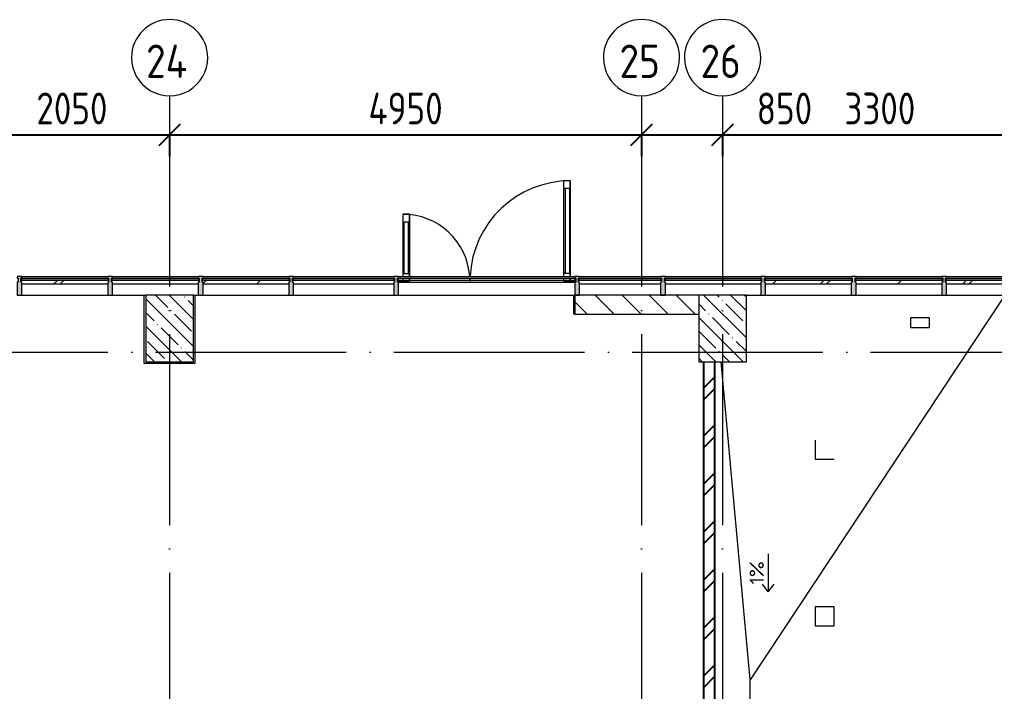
# Model space of a CAD drawing. Header units: millimetres. Extents: x -68946 to 690821, y -552984 to 293768.
# Drawn here: x 98313 to 108541, y 54819 to 61864 of the extents above; entities that cross this region are included whole.
import ezdxf

# ---------------------------------------------------------------- set-up
doc = ezdxf.new("R2010")
doc.units = ezdxf.units.MM
doc.linetypes.add('ADSK_Линия сетки', pattern=[2500, 2000, -250, 0, -250])
doc.linetypes.add('ADSK_Невидимые', pattern=[500, 300, -200])
doc.layers.get('Defpoints').update_dxf_attribs({"color": 250})
for name, color, linetype, lineweight in [('A-____-____-DIMS', 250, 'Continuous', 9), ('A-DETL-____-HDLN', 250, 'ADSK_Невидимые', 9), ('A-DETL-GENF-OTLN', 250, 'Continuous', 5), ('A-DOOR-____-OTLN', 250, 'Continuous', 5), ('A-FLOR-____-OTLN', 250, 'Continuous', 9), ('A-GLAZ-____-MCUT', 250, 'Continuous', 9), ('A-GLAZ-____-OTLN', 250, 'Continuous', 5), ('A-GLAZ-CURT-OTLN', 250, 'Continuous', 5), ('A-GLAZ-CWMG-MCUT', 250, 'Continuous', 9), ('A-GLAZ-CWMG-OTLN', 250, 'Continuous', 5), ('A-WALL-____-MCUT', 250, 'Continuous', 13), ('A-WALL-____-PATT', 250, 'Continuous', 13), ('G-____-____-DIMS', 250, 'Continuous', 9), ('S-COLS-____-MCUT', 250, 'Continuous', 25), ('S-COLS-____-OTLN', 250, 'Continuous', 9), ('S-GRID-____-IDEN', 250, 'Continuous', 9), ('S-GRID-____-OTLN', 250, 'Continuous', 9)]:
    doc.layers.add(name, color=color, linetype=linetype, lineweight=lineweight)
doc.styles.add('GOST Common', font='', dxfattribs={"width": 0.9, "height": 350})
doc.styles.add('ISOCPEUR_3', font='isocpeur.ttf', dxfattribs={"height": 250})
doc.styles.get("Standard").update_dxf_attribs({"font": 'ГОСТ тип А.ttf'})
doc.styles.get('GOST Common').set_extended_font_data('GOST Common')
doc.dimstyles.new('А3', dxfattribs={"dimtxt": 333, "dimasz": 222, "dimexe": 222, "dimexo": 111, "dimgap": 111, "dimtad": 1, "dimtoh": 1, "dimdec": 0, "dimrnd": 0.0015, "dimzin": 0, "dimdsep": 46, "dimtxsty": 'Standard', "dimblk": 'OBLIQUE', "dimcen": 0, "dimclrd": 7, "dimclre": 7, "dimclrt": 7, "dimadec": 0, "dimazin": 0, "dimtfac": 1, "dimtdec": 0, "dimtofl": 0, "dimtmove": 0, "dimatfit": 3, "dimfxl": 1, "dimtolj": 1, "dimtzin": 0, "dimarcsym": 0})

# ---------------------------------------------------------------- blocks, each defined once
blk = doc.blocks.new('PNS_Панель прямоугольная - Нр_Металл - 40мм-36103570-АР1_Маркировочный план 1 этажа С2и3')
at = {"layer": 'A-GLAZ-____-OTLN'}
for p, q in [((-935, 0), (935, 0)), ((-935, 0), (-925, 0)), ((925, 0), (935, 0))]:
    blk.add_line(p, q, dxfattribs=at)
blk = doc.blocks.new('BSC_Колонна _Прямоугольная - 700х500-31227833-АР1_Маркировочный план 1 этажа С2и3')
at = {"layer": 'S-COLS-____-OTLN', "lineweight": 5}
h = blk.add_hatch(dxfattribs=at)
h.set_pattern_fill('FP_81', color=256, style=0, pattern_type=2)
h.set_pattern_definition([(45, (-58625, 93399.98), (-142.56192, 142.56192), []), (45, (-58625, 93257.42), (-142.56192, 142.56192), [252.016, -50.403, 3.353, -47.05])])
h.paths.add_polyline_path([(-350, 80), (-350, -250), (350, -250), (350, 250), (-350, 250), (-350, 200)])
at = {"layer": 'S-COLS-____-MCUT', "lineweight": 5}
for p, q in [((350, 250), (-350, 250)), ((-350, 250), (-350, -250)), ((350, -250), (350, 250)), ((-350, -250), (350, -250))]:
    blk.add_line(p, q, dxfattribs=at)
blk = doc.blocks.new('BSC_Колонна _Прямоугольная - 700х500-V38-АР1_Маркировочный план 1 этажа С2и3')
at = {"layer": 'S-COLS-____-OTLN', "lineweight": 5}
h = blk.add_hatch(dxfattribs=at)
h.set_pattern_fill('FP_82', color=256, style=0, pattern_type=2)
h.set_pattern_definition([(45, (-58625, 87599.98), (-142.56192, 142.56192), []), (45, (-58625, 87457.42), (-142.56192, 142.56192), [252.016, -50.403, 3.353, -47.05])])
h.paths.add_polyline_path([(-350, 250), (-350, -250), (350, -250), (350, 250), (-302, 250)])
at = {"layer": 'S-COLS-____-MCUT', "lineweight": 5}
for p, q in [((350, 250), (-350, 250)), ((-350, 250), (-350, -250)), ((350, -250), (350, 250)), ((-350, -250), (350, -250))]:
    blk.add_line(p, q, dxfattribs=at)
blk = doc.blocks.new('PNS_Панель прямоугольная2 - Нр_Стекло - 40мм-36105346-АР1_Маркировочный план 1 этажа С2и3')
at = {"layer": 'A-GLAZ-____-OTLN'}
h = blk.add_hatch(dxfattribs=at)
h.set_pattern_fill('FP_132', color=256, style=0, pattern_type=2)
h.set_pattern_definition([(45, (-86600.23, -59032), (-282.8427, 282.8427), [200, -600]), (45, (-86800.23, -59132), (-282.8427, 282.8427), [600, -200]), (45, (-86400.23, -59232), (-282.8427, 282.8427), [200, -600])])
h.paths.add_polyline_path([(-450, -40), (450, -40), (450, -21), (460, -21), (460, 0), (-460, 0), (-460, -21), (-450, -21)])
at = {"layer": 'A-GLAZ-____-MCUT', "lineweight": 5}
for p, q in [((460, 0), (-460, 0)), ((-450, -40), (450, -40))]:
    blk.add_line(p, q, dxfattribs=at)
at = {"layer": 'A-GLAZ-____-OTLN'}
blk.add_line((-460, 0), (460, 0), dxfattribs=at)
blk = doc.blocks.new('PNS_Панель прямоугольная4 - Нр_Металл - 40мм 2-37707810-АР1_Маркировочный план 1 этажа С2и3')
at = {"layer": 'A-GLAZ-____-MCUT', "lineweight": 5}
for p, q in [((460, 0), (-460, 0)), ((-450, -40), (450, -40))]:
    blk.add_line(p, q, dxfattribs=at)
at = {"layer": 'A-GLAZ-____-OTLN'}
blk.add_line((-460, 0), (460, 0), dxfattribs=at)
blk = doc.blocks.new('PNS_Панель прямоугольная3 - Нр_Стекло - 40мм 2-36105354-АР1_Маркировочный план 1 этажа С2и3')
at = {"layer": 'A-GLAZ-____-OTLN'}
h = blk.add_hatch(dxfattribs=at)
h.set_pattern_fill('FP_133', color=256, style=0, pattern_type=2)
h.set_pattern_definition([(45, (-88500.23, -59032), (-282.8427, 282.8427), [200, -600]), (45, (-88700.23, -59132), (-282.8427, 282.8427), [600, -200]), (45, (-88300.23, -59232), (-282.8427, 282.8427), [200, -600])])
h.paths.add_polyline_path([(-450, -40), (450, -40), (450, -21), (460, -21), (460, 0), (-460, 0), (-460, -21), (-450, -21)])
at = {"layer": 'A-GLAZ-____-MCUT', "lineweight": 5}
for p, q in [((460, 0), (-460, 0)), ((-450, -40), (450, -40))]:
    blk.add_line(p, q, dxfattribs=at)
at = {"layer": 'A-GLAZ-____-OTLN'}
blk.add_line((-460, 0), (460, 0), dxfattribs=at)
blk = doc.blocks.new('PNS_Панель прямоугольная4 - Нр_Металл - 40мм 2-36105362-АР1_Маркировочный план 1 этажа С2и3')
at = {"layer": 'A-GLAZ-____-MCUT', "lineweight": 5}
for p, q in [((535, 0), (-535, 0)), ((-525, -40), (525, -40))]:
    blk.add_line(p, q, dxfattribs=at)
at = {"layer": 'A-GLAZ-____-OTLN'}
blk.add_line((-535, 0), (535, 0), dxfattribs=at)
blk = doc.blocks.new('Дверь_Витражная_СКБ_2Ст - ДВН_ДАО_Главный вход-36105370-АР1_Маркировочный план 1 этажа С2и3')
at = {"layer": 'A-DETL-GENF-OTLN', "lineweight": 5}
for p, q in [((878, 1040.5), (808, 1040.5)), ((808, 1040.5), (808, 38)), ((878, 1040.5), (808, 1040.5)), ((808, 1040.5), (808, 38)), ((878, 1040.5), (878, 38)), ((878, 38), (878, 1040.5)), ((878, 960.5), (808, 960.5)), ((824, 960.5), (824, 67.5)), ((868, 960.5), (868, 67.5)), ((-878, 690.5), (-808, 690.5)), ((-878, 690.5), (-878, 38)), ((-808, 690.5), (-878, 690.5)), ((-878, 690.5), (-878, 38)), ((-808, 690.5), (-808, 38)), ((-808, 38), (-808, 690.5)), ((-878, 610.5), (-808, 610.5)), ((-868, 610.5), (-868, 67.5)), ((-824, 610.5), (-824, 67.5)), ((-878, 67.5), (-808, 67.5)), ((-878, 21), (-878, -12.5)), ((-878, 21), (-878, -12.5)), ((-808, 21), (-808, -12.5)), ((-808, -12.5), (-808, 21)), ((878, 67.5), (808, 67.5)), ((808, 21), (808, -12.5)), ((808, 21), (808, -12.5)), ((878, 21), (878, -12.5)), ((878, -12.5), (878, 21)), ((-878, -12.5), (-935, -12.5)), ((-878, -12.5), (-935, -12.5)), ((-808, -12.5), (-878, -12.5)), ((-878, -12.5), (-808, -12.5)), ((-878, -21), (-878, -12.5)), ((-878, -21), (-878, -12.5)), ((808, -12.5), (878, -12.5)), ((808, -12.5), (878, -12.5)), ((878, -21), (878, -12.5)), ((878, -12.5), (935, -12.5)), ((878, -12.5), (878, -21)), ((935, -12.5), (878, -12.5))]:
    blk.add_line(p, q, dxfattribs=at)
at = {"layer": 'A-DOOR-____-OTLN'}
for p, q in [((878, 1040.5), (878, 38)), ((-878, 690.5), (-878, 38)), ((-878, 21), (-878, -12.5)), ((878, 21), (878, -12.5))]:
    blk.add_line(p, q, dxfattribs=at)
for centre, radius, start, end in [((878, -12.5), 1053, 90, 177.24433), ((-878, -12.5), 703, 4.13282, 90), ((-878, -12.5), 703, 360, 2.74157), ((878, -12.5), 1053, 178.17198, 180)]:
    blk.add_arc(centre, radius, start, end, dxfattribs=at)
blk = doc.blocks.new('PNS_Панель прямоугольная4 - Нр_Металл - 40мм 2-37709357-АР1_Маркировочный план 1 этажа С2и3')
at = {"layer": 'A-GLAZ-____-MCUT', "lineweight": 5}
for p, q in [((435, 0), (-435, 0)), ((-425, -40), (425, -40))]:
    blk.add_line(p, q, dxfattribs=at)
at = {"layer": 'A-GLAZ-____-OTLN'}
blk.add_line((-435, 0), (435, 0), dxfattribs=at)
blk = doc.blocks.new('PNS_Панель прямоугольная - Нр_Металл - 40мм 2-36105431-АР1_Маркировочный план 1 этажа С2и3')
at = {"layer": 'A-GLAZ-____-MCUT', "lineweight": 5}
for p, q in [((510, 0), (-510, 0)), ((-500, -40), (500, -40))]:
    blk.add_line(p, q, dxfattribs=at)
at = {"layer": 'A-GLAZ-____-OTLN'}
blk.add_line((-510, 0), (510, 0), dxfattribs=at)
blk = doc.blocks.new('PNS_Панель прямоугольная2 - Нр_Стекло - 40мм-V101-АР1_Маркировочный план 1 этажа С2и3')
at = {"layer": 'A-GLAZ-____-OTLN'}
h = blk.add_hatch(dxfattribs=at)
h.set_pattern_fill('FP_134', color=256, style=0, pattern_type=2)
h.set_pattern_definition([(45, (-94400.23, -59032), (-282.8427, 282.8427), [200, -600]), (45, (-94600.23, -59132), (-282.8427, 282.8427), [600, -200]), (45, (-94200.23, -59232), (-282.8427, 282.8427), [200, -600])])
h.paths.add_polyline_path([(450, -40), (450, -21), (460, -21), (460, 0), (-460, 0), (-460, -21), (-450, -21), (-450, -40)])
at = {"layer": 'A-GLAZ-____-MCUT', "lineweight": 5}
for p, q in [((460, 0), (-460, 0)), ((-450, -40), (450, -40))]:
    blk.add_line(p, q, dxfattribs=at)
at = {"layer": 'A-GLAZ-____-OTLN'}
blk.add_line((-460, 0), (460, 0), dxfattribs=at)
blk = doc.blocks.new('PNS_Панель прямоугольная2 - Нр_Стекло - 40мм-V102-АР1_Маркировочный план 1 этажа С2и3')
at = {"layer": 'A-GLAZ-____-OTLN'}
h = blk.add_hatch(dxfattribs=at)
h.set_pattern_fill('FP_135', color=256, style=0, pattern_type=2)
h.set_pattern_definition([(45, (-95350.23, -59032), (-282.8427, 282.8427), [200, -600]), (45, (-95550.23, -59132), (-282.8427, 282.8427), [600, -200]), (45, (-95150.23, -59232), (-282.8427, 282.8427), [200, -600])])
h.paths.add_polyline_path([(-399, -40), (450, -40), (450, -21), (460, -21), (460, 0), (-460, 0), (-460, -21), (-450, -21), (-450, -40)])
at = {"layer": 'A-GLAZ-____-MCUT', "lineweight": 5}
for p, q in [((460, 0), (-460, 0)), ((-450, -40), (450, -40))]:
    blk.add_line(p, q, dxfattribs=at)
at = {"layer": 'A-GLAZ-____-OTLN'}
blk.add_line((-460, 0), (460, 0), dxfattribs=at)
blk = doc.blocks.new('PNS_Панель прямоугольная2 - Нр_Стекло - 40мм-V103-АР1_Маркировочный план 1 этажа С2и3')
at = {"layer": 'A-GLAZ-____-OTLN'}
h = blk.add_hatch(dxfattribs=at)
h.set_pattern_fill('FP_136', color=256, style=0, pattern_type=2)
h.set_pattern_definition([(45, (-96300.23, -59032), (-282.8427, 282.8427), [200, -600]), (45, (-96500.23, -59132), (-282.8427, 282.8427), [600, -200]), (45, (-96100.23, -59232), (-282.8427, 282.8427), [200, -600])])
h.paths.add_polyline_path([(432, -40), (450, -40), (450, -21), (460, -21), (460, 0), (-460, 0), (-460, -21), (-450, -21), (-450, -40), (237, -40)])
at = {"layer": 'A-GLAZ-____-MCUT', "lineweight": 5}
for p, q in [((460, 0), (-460, 0)), ((-450, -40), (450, -40))]:
    blk.add_line(p, q, dxfattribs=at)
at = {"layer": 'A-GLAZ-____-OTLN'}
blk.add_line((-460, 0), (460, 0), dxfattribs=at)
blk = doc.blocks.new('Прямоугольный импост - Рядовой 50х195-36104213-АР1_Маркировочный план 1 этажа С2и3')
at = {"layer": 'A-GLAZ-CWMG-OTLN'}
for p, q in [((86050, 59170), (86950, 59170)), ((86050, 59132), (86050, 59153)), ((86050, 59153), (86950, 59153)), ((86950, 59153), (86950, 59132)), ((86050, 58975), (86950, 58975))]:
    blk.add_line(p, q, dxfattribs=at)
blk = doc.blocks.new('Прямоугольный импост - Рядовой 50х195-V104-АР1_Маркировочный план 1 этажа С2и3')
at = {"layer": 'A-GLAZ-CWMG-OTLN'}
for p, q in [((87000, 59170), (87900, 59170)), ((87000, 59132), (87000, 59153)), ((87000, 59153), (87900, 59153)), ((87900, 59153), (87900, 59132)), ((87000, 58975), (87350, 58975)), ((87850, 58975), (87900, 58975))]:
    blk.add_line(p, q, dxfattribs=at)
blk = doc.blocks.new('Прямоугольный импост - Рядовой 50х195-36103316-АР1_Маркировочный план 1 этажа С2и3')
at = {"layer": 'A-GLAZ-CWMG-OTLN'}
for p, q in [((88900, 59170), (89950, 59170)), ((88900, 59132), (88900, 59153)), ((88900, 59153), (89950, 59153)), ((89950, 59153), (89950, 59132)), ((88900, 58975), (89950, 58975))]:
    blk.add_line(p, q, dxfattribs=at)
blk = doc.blocks.new('Прямоугольный импост - Рядовой 50х195-36103568-АР1_Маркировочный план 1 этажа С2и3')
at = {"layer": 'A-GLAZ-CWMG-OTLN'}
for p, q in [((90000, 59170), (91850, 59170)), ((90000, 59111), (90000, 59153)), ((90000, 59153), (91850, 59153)), ((91850, 59153), (91850, 59111)), ((90000, 59111), (91850, 59111)), ((90000, 58975), (91850, 58975))]:
    blk.add_line(p, q, dxfattribs=at)
blk = doc.blocks.new('Прямоугольный импост - Рядовой 50х195-36103091-АР1_Маркировочный план 1 этажа С2и3')
at = {"layer": 'A-GLAZ-CWMG-OTLN'}
for p, q in [((91900, 59170), (92750, 59170)), ((91900, 59132), (91900, 59153)), ((91900, 59153), (92750, 59153)), ((92750, 59153), (92750, 59132))]:
    blk.add_line(p, q, dxfattribs=at)
blk = doc.blocks.new('Прямоугольный импост - Рядовой 50х195-V105-АР1_Маркировочный план 1 этажа С2и3')
at = {"layer": 'A-GLAZ-CWMG-OTLN'}
for p, q in [((92800, 59170), (93800, 59170)), ((92800, 59132), (92800, 59153)), ((92800, 59153), (93800, 59153)), ((93800, 59153), (93800, 59132)), ((93650, 58975), (93800, 58975))]:
    blk.add_line(p, q, dxfattribs=at)
blk = doc.blocks.new('Прямоугольный импост - Рядовой 50х195-36105257-АР1_Маркировочный план 1 этажа С2и3')
at = {"layer": 'A-GLAZ-CWMG-OTLN'}
blk.add_hatch(color=50, dxfattribs=at).paths.add_polyline_path([(0, 157), (25, 157), (25, 21), (15, 21), (15, -21), (25, -21), (25, -38), (-25, -38), (-25, -21), (-15, -21), (-15, 21), (-25, 21), (-25, 157), (-15, 157)])
at = {"layer": 'A-GLAZ-CWMG-MCUT', "lineweight": 5}
for p, q in [((-25, 21), (-25, 157)), ((-25, 157), (25, 157)), ((25, 157), (25, 21)), ((-15, 21), (-25, 21)), ((-15, -21), (-15, 21)), ((15, 21), (15, -21)), ((25, 21), (15, 21)), ((-25, -38), (-25, -21)), ((-25, -21), (-15, -21)), ((25, -38), (-25, -38)), ((15, -21), (25, -21)), ((25, -21), (25, -38))]:
    blk.add_line(p, q, dxfattribs=at)
blk = doc.blocks.new('Прямоугольный импост - Рядовой 50х195-36105256-АР1_Маркировочный план 1 этажа С2и3')
at = {"layer": 'A-GLAZ-CWMG-OTLN'}
blk.add_hatch(color=50, dxfattribs=at).paths.add_polyline_path([(25, 157), (25, 21), (15, 21), (15, -21), (25, -21), (25, -38), (-25, -38), (-25, -21), (-15, -21), (-15, 21), (-25, 21), (-25, 157), (15, 157)])
at = {"layer": 'A-GLAZ-CWMG-MCUT', "lineweight": 5}
for p, q in [((-25, 21), (-25, 157)), ((-25, 157), (25, 157)), ((25, 157), (25, 21)), ((-15, 21), (-25, 21)), ((-15, -21), (-15, 21)), ((15, 21), (15, -21)), ((25, 21), (15, 21)), ((-25, -38), (-25, -21)), ((-25, -21), (-15, -21)), ((25, -38), (-25, -38)), ((15, -21), (25, -21)), ((25, -21), (25, -38))]:
    blk.add_line(p, q, dxfattribs=at)
blk = doc.blocks.new('Ось сетки - Круг_Ø8 мм-39983606-АР1_Маркировочный план 1 этажа С2и3')
at = {"layer": 'S-GRID-____-IDEN'}
for start, end in [(360, 180), (180, 360)]:
    blk.add_arc((0, 0), 4, start, end, dxfattribs=at)
blk = doc.blocks.new('_Oblique')
at = {"color": 0, "linetype": 'ByBlock', "lineweight": -2}
blk.add_line((-0.5, -0.5), (0.5, 0.5), dxfattribs=at)
blk = doc.blocks.new('*D2599')
at = {"layer": 'A-____-____-DIMS', "color": 7, "lineweight": -2, "transparency": 16777216}
for p, q in [((97838, 60654), (99888, 60654)), ((97838, 60643), (97838, 60432)), ((99888, 60643), (99888, 60432))]:
    blk.add_line(p, q, dxfattribs=at)
at = {"layer": 'Defpoints', "color": 0, "lineweight": 30, "transparency": 16777216}
for p in [(97838, 60754), (99888, 60754), (99888, 60654)]:
    blk.add_point(p, dxfattribs=at)
at = {"layer": 'A-____-____-DIMS', "color": 7, "lineweight": -2, "transparency": 16777216, "xscale": 222, "yscale": 222, "zscale": 222, "rotation": 180}
blk.add_blockref('_Oblique', (97838, 60654), dxfattribs=at)
at = {"layer": 'A-____-____-DIMS', "color": 7, "lineweight": -2, "transparency": 16777216, "xscale": 222, "yscale": 222, "zscale": 222}
blk.add_blockref('_Oblique', (99888, 60654), dxfattribs=at)
at = {"layer": 'A-____-____-DIMS', "color": 7, "transparency": 16777216, "insert": (98863, 60931), "char_height": 333, "width": 2.48, "attachment_point": 5}
blk.add_mtext('\\A1;2050', dxfattribs=at)
blk = doc.blocks.new('*D2600')
at = {"layer": 'A-____-____-DIMS', "color": 7, "lineweight": -2, "transparency": 16777216}
for p, q in [((99888, 60654), (104838, 60654)), ((99888, 60643), (99888, 60432)), ((104838, 60643), (104838, 60432))]:
    blk.add_line(p, q, dxfattribs=at)
at = {"layer": 'Defpoints', "color": 0, "lineweight": 30, "transparency": 16777216}
for p in [(99888, 60754), (104838, 60754), (104838, 60654)]:
    blk.add_point(p, dxfattribs=at)
at = {"layer": 'A-____-____-DIMS', "color": 7, "lineweight": -2, "transparency": 16777216, "xscale": 222, "yscale": 222, "zscale": 222, "rotation": 180}
blk.add_blockref('_Oblique', (99888, 60654), dxfattribs=at)
at = {"layer": 'A-____-____-DIMS', "color": 7, "lineweight": -2, "transparency": 16777216, "xscale": 222, "yscale": 222, "zscale": 222}
blk.add_blockref('_Oblique', (104838, 60654), dxfattribs=at)
at = {"layer": 'A-____-____-DIMS', "color": 7, "transparency": 16777216, "insert": (102363, 60931), "char_height": 333, "width": 2.57, "attachment_point": 5}
blk.add_mtext('\\A1;4950', dxfattribs=at)
blk = doc.blocks.new('*D2601')
at = {"layer": 'A-____-____-DIMS', "color": 7, "lineweight": -2, "transparency": 16777216}
for p, q in [((104838, 60654), (105688, 60654)), ((105688, 60654), (106765, 60654)), ((104838, 60643), (104838, 60432)), ((105688, 60643), (105688, 60432))]:
    blk.add_line(p, q, dxfattribs=at)
at = {"layer": 'Defpoints', "color": 0, "lineweight": 30, "transparency": 16777216}
for p in [(104838, 60754), (105688, 60754), (105688, 60654)]:
    blk.add_point(p, dxfattribs=at)
at = {"layer": 'A-____-____-DIMS', "color": 7, "lineweight": -2, "transparency": 16777216, "xscale": 222, "yscale": 222, "zscale": 222, "rotation": 180}
blk.add_blockref('_Oblique', (104838, 60654), dxfattribs=at)
at = {"layer": 'A-____-____-DIMS', "color": 7, "lineweight": -2, "transparency": 16777216, "xscale": 222, "yscale": 222, "zscale": 222}
blk.add_blockref('_Oblique', (105688, 60654), dxfattribs=at)
at = {"layer": 'A-____-____-DIMS', "color": 7, "transparency": 16777216, "insert": (106337, 60931), "char_height": 333, "width": 1.86, "attachment_point": 5}
blk.add_mtext('\\A1;850', dxfattribs=at)
blk = doc.blocks.new('*D2602')
at = {"layer": 'A-____-____-DIMS', "color": 7, "lineweight": -2, "transparency": 16777216}
for p, q in [((105688, 60654), (108988, 60654)), ((105688, 60643), (105688, 60432)), ((108988, 60643), (108988, 60432))]:
    blk.add_line(p, q, dxfattribs=at)
at = {"layer": 'Defpoints', "color": 0, "lineweight": 30, "transparency": 16777216}
for p in [(105688, 60754), (108988, 60754), (108988, 60654)]:
    blk.add_point(p, dxfattribs=at)
at = {"layer": 'A-____-____-DIMS', "color": 7, "lineweight": -2, "transparency": 16777216, "xscale": 222, "yscale": 222, "zscale": 222, "rotation": 180}
blk.add_blockref('_Oblique', (105688, 60654), dxfattribs=at)
at = {"layer": 'A-____-____-DIMS', "color": 7, "lineweight": -2, "transparency": 16777216, "xscale": 222, "yscale": 222, "zscale": 222}
blk.add_blockref('_Oblique', (108988, 60654), dxfattribs=at)
at = {"layer": 'A-____-____-DIMS', "color": 7, "transparency": 16777216, "insert": (107338, 60931), "char_height": 333, "width": 2.48, "attachment_point": 5}
blk.add_mtext('\\A1;3300', dxfattribs=at)

msp = doc.modelspace()

# ---------------------------------------------------------------- hatches: boundary and pattern name
at = {"layer": 'A-WALL-____-PATT', "lineweight": 15, "true_color": 0x000000}
h = msp.add_hatch(dxfattribs=at)
h.set_pattern_fill('FP_2', color=18, style=0, pattern_type=2)
h.set_pattern_definition([(135, (12287.91, -0.0006), (-141.42136, -141.42136), [])])
h.paths.add_polyline_path([(104405.0753, 58775), (105437.8919, 58775), (105437.8919, 58975), (104138.1391, 58975), (104138.1391, 58775)])

# ---------------------------------------------------------------- linework, layer by layer
at = {"color": 18, "true_color": 0x000000}
for p, q in [((105487.8919, 58275), (105487.8919, 51874.9994)), ((105607.8919, 51874.9994), (105607.8919, 58275))]:
    msp.add_line(p, q, dxfattribs=at)
at = {"linetype": 'Continuous'}
for p, q in [((105487.8919, 57997.3741), (105607.8919, 58117.3741)), ((105487.8919, 57875.4797), (105607.8919, 57995.4797)), ((105487.8919, 57494.4797), (105607.8919, 57614.4797)), ((105487.8919, 57372.5854), (105607.8919, 57492.5854)), ((105487.8919, 56991.5854), (105607.8919, 57111.5854)), ((105487.8919, 56869.6911), (105607.8919, 56989.6911)), ((105487.8919, 56488.6911), (105607.8919, 56608.6911)), ((105487.8919, 56366.7967), (105607.8919, 56486.7967)), ((105487.8919, 55985.7967), (105607.8919, 56105.7967)), ((105487.8919, 55863.9024), (105607.8919, 55983.9024)), ((105487.8919, 55482.9024), (105607.8919, 55602.9024)), ((105487.8919, 55361.008), (105607.8919, 55481.008)), ((105487.8919, 54980.008), (105607.8919, 55100.008)), ((105487.8919, 54858.1137), (105607.8919, 54978.1137))]:
    msp.add_line(p, q, dxfattribs=at)
at = {"color": 18, "linetype": 'Continuous', "true_color": 0x000000}
for p, q in [((105487.8919, 57997.3735), (105607.8919, 58117.3735)), ((105487.8919, 57875.4792), (105607.8919, 57995.4792)), ((105487.8919, 57494.4792), (105607.8919, 57614.4792)), ((105487.8919, 57372.5848), (105607.8919, 57492.5848)), ((105487.8919, 56991.5848), (105607.8919, 57111.5848)), ((105487.8919, 56869.6905), (105607.8919, 56989.6905)), ((105487.8919, 56488.6905), (105607.8919, 56608.6905)), ((105487.8919, 56366.7961), (105607.8919, 56486.7961)), ((105487.8919, 55985.7961), (105607.8919, 56105.7961)), ((105487.8919, 55863.9018), (105607.8919, 55983.9018)), ((105487.8919, 55482.9018), (105607.8919, 55602.9018)), ((105487.8919, 55361.0074), (105607.8919, 55481.0074)), ((105487.8919, 54980.0074), (105607.8919, 55100.0074)), ((105487.8919, 54858.1131), (105607.8919, 54978.1131))]:
    msp.add_line(p, q, dxfattribs=at)
at = {"layer": 'A-DETL-____-HDLN', "color": 18, "true_color": 0x000000}
for p, q in [((107657.8431, 58735), (107657.8431, 58635)), ((107857.882, 58735), (107657.8431, 58735)), ((107857.882, 58635), (107857.882, 58735)), ((107657.8431, 58635), (107857.882, 58635)), ((106658.3421, 57455.4944), (106658.3421, 57255.4944)), ((106658.3421, 57255.4944), (106858.3421, 57255.4944)), ((106658.3421, 55705.94), (106658.3421, 55505.94)), ((106858.3421, 55705.94), (106658.3421, 55705.94)), ((106858.3421, 55505.94), (106858.3421, 55705.94)), ((106658.3421, 55505.94), (106858.3421, 55505.94))]:
    msp.add_line(p, q, dxfattribs=at)
at = {"layer": 'A-FLOR-____-OTLN', "color": 18, "lineweight": 5, "true_color": 0x000000}
for p, q in [((99621.8919, 58259), (99621.8919, 58975)), ((100153.9138, 58975), (100153.9138, 58259)), ((104128.1391, 58775), (104128.1391, 58975)), ((104138.1391, 58775), (104128.1391, 58775)), ((100153.9138, 58259), (99621.8919, 58259))]:
    msp.add_line(p, q, dxfattribs=at)
at = {"layer": 'A-FLOR-____-OTLN', "color": 18, "true_color": 0x000000}
for p, q in [((108647.8919, 58975), (105976.7266, 54941.3982)), ((105976.7266, 54941.3982), (105671.9003, 58275)), ((105976.7266, 53321.3982), (105976.7266, 54941.3982))]:
    msp.add_line(p, q, dxfattribs=at)
at = {"layer": 'A-WALL-____-MCUT', "color": 18, "lineweight": 15, "true_color": 0x000000}
for p, q in [((105437.8919, 58975), (104138.1391, 58975)), ((104138.1391, 58975), (104138.1391, 58775)), ((104138.1391, 58775), (105437.8919, 58775))]:
    msp.add_line(p, q, dxfattribs=at)
at = {"layer": 'G-____-____-DIMS', "color": 18, "true_color": 0x000000}
for p, q in [((106167.4657, 56261.7336), (106167.4657, 55862.705)), ((106167.4657, 55862.705), (106106.0795, 55942.705)), ((106167.4657, 55862.705), (106228.8518, 55942.705))]:
    msp.add_line(p, q, dxfattribs=at)
at = {"layer": 'S-GRID-____-OTLN', "color": 18, "linetype": 'ADSK_Линия сетки', "true_color": 0x000000}
for p, q in [((99887.9138, 61063.6538), (99887.9138, -2919.5356)), ((104837.9138, 61063.6538), (104837.9138, -2919.5356)), ((105687.9138, 61063.6538), (105687.9138, -2919.5356)), ((77240.3519, 58375), (168626.8279, 58375))]:
    msp.add_line(p, q, dxfattribs=at)

# ---------------------------------------------------------------- block references
at = {"layer": 'A-DOOR-____-OTLN', "color": 18, "true_color": 0x000000}
msp.add_blockref('Дверь_Витражная_СКБ_2Ст - ДВН_ДАО_Главный вход-36105370-АР1_Маркировочный план 1 этажа С2и3', (103213.1391, 59132), dxfattribs=at)
at = {"layer": 'A-GLAZ-____-MCUT', "color": 18, "lineweight": 5, "true_color": 0x000000}
for name, p in [('PNS_Панель прямоугольная2 - Нр_Стекло - 40мм-36105346-АР1_Маркировочный план 1 этажа С2и3', (98788.1391, 59132)), ('PNS_Панель прямоугольная4 - Нр_Металл - 40мм 2-37707810-АР1_Маркировочный план 1 этажа С2и3', (99738.1391, 59132)), ('PNS_Панель прямоугольная3 - Нр_Стекло - 40мм 2-36105354-АР1_Маркировочный план 1 этажа С2и3', (100688.1391, 59132)), ('PNS_Панель прямоугольная4 - Нр_Металл - 40мм 2-36105362-АР1_Маркировочный план 1 этажа С2и3', (101713.1391, 59132)), ('PNS_Панель прямоугольная4 - Нр_Металл - 40мм 2-37709357-АР1_Маркировочный план 1 этажа С2и3', (104613.1391, 59132)), ('PNS_Панель прямоугольная - Нр_Металл - 40мм 2-36105431-АР1_Маркировочный план 1 этажа С2и3', (105588.1391, 59132)), ('PNS_Панель прямоугольная2 - Нр_Стекло - 40мм-V101-АР1_Маркировочный план 1 этажа С2и3', (106588.1391, 59132)), ('PNS_Панель прямоугольная2 - Нр_Стекло - 40мм-V102-АР1_Маркировочный план 1 этажа С2и3', (107538.1391, 59132)), ('PNS_Панель прямоугольная2 - Нр_Стекло - 40мм-V103-АР1_Маркировочный план 1 этажа С2и3', (108488.1391, 59132))]:
    msp.add_blockref(name, p, dxfattribs=at)
at = {"layer": 'A-GLAZ-CURT-OTLN', "color": 18, "true_color": 0x000000}
msp.add_blockref('PNS_Панель прямоугольная - Нр_Металл - 40мм-36103570-АР1_Маркировочный план 1 этажа С2и3', (103213.1391, 59132), dxfattribs=at)
at = {"layer": 'A-GLAZ-CWMG-OTLN', "color": 18, "true_color": 0x000000, "extrusion": (0, 0, -1), "rotation": 180}
for name, p in [('Прямоугольный импост - Рядовой 50х195-36105257-АР1_Маркировочный план 1 этажа С2и3', (-98313.1391, 59132)), ('Прямоугольный импост - Рядовой 50х195-36105257-АР1_Маркировочный план 1 этажа С2и3', (-99263.1391, 59132)), ('Прямоугольный импост - Рядовой 50х195-36105257-АР1_Маркировочный план 1 этажа С2и3', (-100213.1391, 59132)), ('Прямоугольный импост - Рядовой 50х195-36105257-АР1_Маркировочный план 1 этажа С2и3', (-101163.1391, 59132)), ('Прямоугольный импост - Рядовой 50х195-36105256-АР1_Маркировочный план 1 этажа С2и3', (-102263.1391, 59132)), ('Прямоугольный импост - Рядовой 50х195-36105256-АР1_Маркировочный план 1 этажа С2и3', (-104163.1391, 59132)), ('Прямоугольный импост - Рядовой 50х195-36105257-АР1_Маркировочный план 1 этажа С2и3', (-105063.1391, 59132)), ('Прямоугольный импост - Рядовой 50х195-36105257-АР1_Маркировочный план 1 этажа С2и3', (-106113.1391, 59132)), ('Прямоугольный импост - Рядовой 50х195-36105257-АР1_Маркировочный план 1 этажа С2и3', (-107063.1391, 59132)), ('Прямоугольный импост - Рядовой 50х195-36105257-АР1_Маркировочный план 1 этажа С2и3', (-108013.1391, 59132))]:
    msp.add_blockref(name, p, dxfattribs=at)
at = {"layer": 'A-GLAZ-CWMG-OTLN', "color": 18, "true_color": 0x000000}
for name, p in [('Прямоугольный импост - Рядовой 50х195-36104213-АР1_Маркировочный план 1 этажа С2и3', (12287.9138, -0.0006)), ('Прямоугольный импост - Рядовой 50х195-V104-АР1_Маркировочный план 1 этажа С2и3', (12287.9138, -0.0006)), ('Прямоугольный импост - Рядовой 50х195-36104213-АР1_Маркировочный план 1 этажа С2и3', (14187.9138, -0.0006)), ('Прямоугольный импост - Рядовой 50х195-36103316-АР1_Маркировочный план 1 этажа С2и3', (12287.9138, -0.0006)), ('Прямоугольный импост - Рядовой 50х195-36103568-АР1_Маркировочный план 1 этажа С2и3', (12287.9138, -0.0006)), ('Прямоугольный импост - Рядовой 50х195-36103091-АР1_Маркировочный план 1 этажа С2и3', (12287.9138, -0.0006)), ('Прямоугольный импост - Рядовой 50х195-V105-АР1_Маркировочный план 1 этажа С2и3', (12287.9138, -0.0006)), ('Прямоугольный импост - Рядовой 50х195-36104213-АР1_Маркировочный план 1 этажа С2и3', (20087.9138, -0.0006)), ('Прямоугольный импост - Рядовой 50х195-36104213-АР1_Маркировочный план 1 этажа С2и3', (21037.9138, -0.0006)), ('Прямоугольный импост - Рядовой 50х195-36104213-АР1_Маркировочный план 1 этажа С2и3', (21987.9138, -0.0006))]:
    msp.add_blockref(name, p, dxfattribs=at)
at = {"layer": 'S-COLS-____-OTLN', "color": 18, "lineweight": 5, "true_color": 0x000000, "rotation": 89.9999999999999}
for name, p in [('BSC_Колонна _Прямоугольная - 700х500-V38-АР1_Маркировочный план 1 этажа С2и3', (99887.8919, 58625)), ('BSC_Колонна _Прямоугольная - 700х500-31227833-АР1_Маркировочный план 1 этажа С2и3', (105687.8919, 58625))]:
    msp.add_blockref(name, p, dxfattribs=at)
at = {"layer": 'S-GRID-____-IDEN', "color": 18, "true_color": 0x000000, "xscale": 99.99999999999993, "yscale": 99.99999999999993, "zscale": 99.99999999999993, "rotation": 180}
for p in [(99887.9138, 61463.6538), (104837.9138, 61463.6538), (105687.9138, 61463.6538)]:
    msp.add_blockref('Ось сетки - Круг_Ø8 мм-39983606-АР1_Маркировочный план 1 этажа С2и3', p, dxfattribs=at)

# ---------------------------------------------------------------- texts
at = {"layer": 'G-____-____-DIMS', "color": 18, "true_color": 0x000000, "insert": (105971.4973, 55941.9546), "char_height": 150, "width": 288.635232, "attachment_point": 1, "rotation": 90, "line_spacing_factor": 1.149209, "style": 'ISOCPEUR_3'}
msp.add_mtext('1%', dxfattribs=at)
at = {"layer": 'S-GRID-____-IDEN', "color": 18, "true_color": 0x000000, "char_height": 350, "attachment_point": 1, "style": 'GOST Common'}
for s, insert, width in [('24', (99641.2445, 61600.9329), 584.430187), ('25', (104606.5445, 61600.9329), 548.35425), ('26', (105456.5445, 61600.9329), 548.35425)]:
    msp.add_mtext(s, dxfattribs=dict(at, insert=insert, width=width))

# ---------------------------------------------------------------- dimensions: what is measured, and where the dimension line sits
at = {"layer": 'A-____-____-DIMS', "color": 18, "true_color": 0x000000}
for base, p1, p2, picture, middle in [((99887.9138, 60653.7189), (97837.9138, 60753.7038), (99887.9138, 60753.7038), '*D2599', (98862.9138, 60931.2189)), ((104837.9138, 60653.7189), (99887.9138, 60753.7038), (104837.9138, 60753.7038), '*D2600', (102362.9138, 60931.2189)), ((105687.9138, 60653.7189), (104837.9138, 60753.7038), (105687.9138, 60753.7038), '*D2601', (106337.2638, 60931.2189)), ((108987.9138, 60653.7189), (105687.9138, 60753.7038), (108987.9138, 60753.7038), '*D2602', (107337.9138, 60931.2189))]:
    dim = msp.add_linear_dim(base=base, p1=p1, p2=p2, dimstyle='А3', dxfattribs=at)
    dim.commit()
    dim.dimension.update_dxf_attribs({"geometry": picture, "text_midpoint": middle})

doc.saveas('drawing.dxf')
